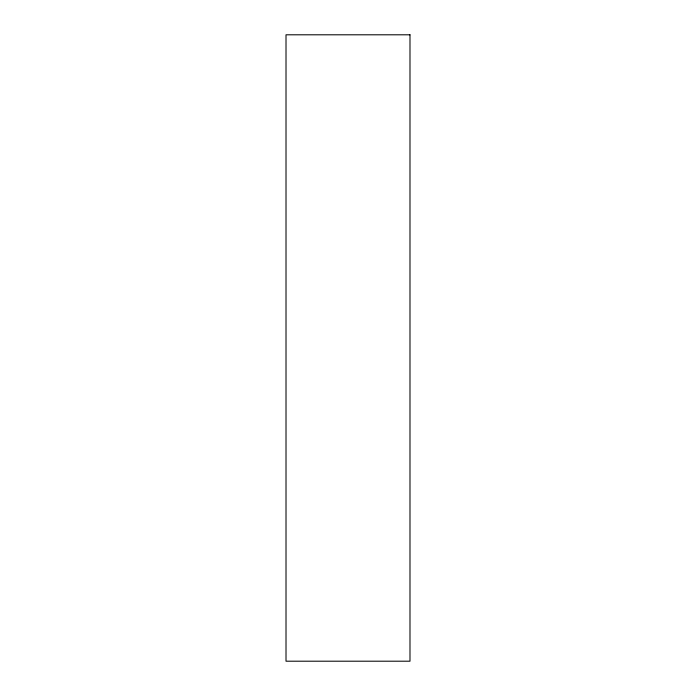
<?xml version="1.0" encoding="UTF-8"?>
<svg xmlns="http://www.w3.org/2000/svg" width="696" height="696" viewBox="0 0 696 696"><rect width="100%" height="100%" fill="white"/><g stroke="black" fill="none" stroke-linecap="round" stroke-linejoin="round"><path stroke-width="1.04" d="M409.988 34.8L286.012 34.8L286.012 661.2L409.988 661.2L409.988 34.8"/></g></svg>
